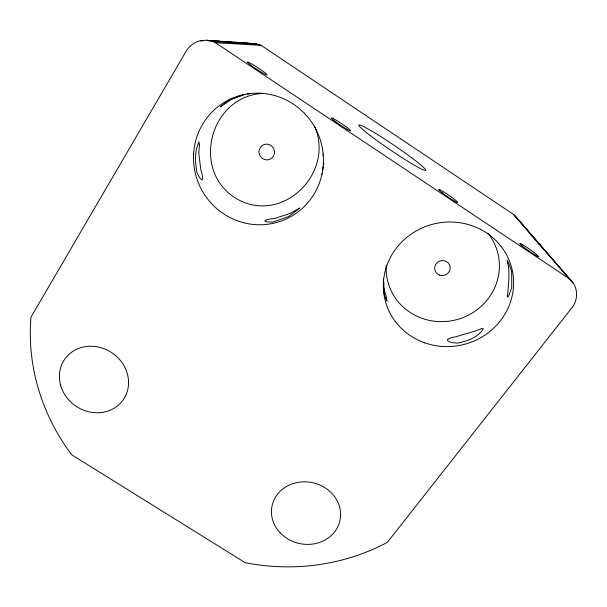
<?xml version="1.0" encoding="UTF-8"?>
<svg xmlns="http://www.w3.org/2000/svg" width="607" height="607" viewBox="0 0 607 607"><rect width="100%" height="100%" fill="white"/><g stroke="black" fill="none" stroke-linecap="round" stroke-linejoin="round"><path stroke-width="0.91" d="M321.938 174.323L321.968 173.716M322.385 171.136L323.159 166.758M323.569 164.482L323.85 162.972M244.704 94.373L231.791 99.116L220.151 106.953L228.968 100.056L243.453 94.722M200.264 40.752C194.194 42.171 188.921 46.261 185.871 51.671L30.987 317.15A211.35 198.679 23.6 0 0 71.709 454.795L245.175 562.689A209.324 196.091 16.9 0 0 387.349 542.362L571.619 308.144C578.016 300.64 578.418 288.613 571.695 281.178L513.788 214.62L261.131 45.35L254.765 43.621L206.388 40.229L200.264 40.752L203.102 40.935M263.347 93.417C210.902 95.451 190.56 168.45 234.454 197.442C280.388 226.752 335.405 174.224 314.555 126.127M252.565 43.651L254.765 43.621M206.388 40.229L212.465 41.435L215.356 42.665L261.131 45.35M212.465 41.435L259.09 44.478M209.461 40.623L256.951 43.901M207.951 40.593L213.527 40.98M216.312 41.17L221.889 41.549M225.607 41.807L231.184 42.187M233.976 42.376L240.478 42.824M242.337 42.953L248.847 43.401M215.356 42.665L567.242 277.353L571.695 281.178M515.297 216.115L545.01 250.653M546.247 252.08L573.448 283.499M513.788 214.62L569.616 279.114M530.518 234.636L532.369 236.783M534.213 238.923L535.442 240.349M537.908 243.202L539.137 244.636M516.572 217.807L517.255 219.036M323.083 153.943L323.205 155.567M383.518 279.463L384.337 294.964A12.853 0.88 72.2 0 0 386.621 300.609L387.016 301.178L386.462 297.711A12.914 0.888 72.2 0 0 384.087 289.676L384.019 288.431M383.427 278.659L383.761 284.691M249.796 93.774A13.422 0.448 -4.9 0 1 247.322 94.024M487.861 233.194A56.808 54.289 -15.8 0 1 459.218 318.918A56.808 54.289 -15.8 0 1 386.249 265.183M508.59 266.799C509.501 277.02 508.4 286.982 507.346 297.043L508.006 296.861L509.114 294.797L511.747 287.551L511.671 271.678A13.104 0.91 72 0 0 508.772 263.408L507.141 260.183L507.156 260.889A13.172 0.918 72 0 0 508.59 266.799M199.422 145.202L198.777 153.298L200.788 169.603A13.324 2.868 70 0 1 202.594 177.381L202.252 179.907L200.553 178.883A13.255 2.838 70 0 1 196.896 172.267C195.143 162.137 194.339 151.363 198.975 141.841L199.422 145.202M447.776 339.48L447.526 340.375L448.232 341.217L449.84 341.969A12.99 3.946 -1.4 0 0 457.853 343.092C467.314 340.891 478.073 337.598 483.271 328.759L482.087 328.433C473.635 332.014 464.742 333.88 456.024 336.794A13.05 3.983 -1.3 0 0 448.952 338.615L447.776 339.48M299.714 208.08L288.704 216.509L272.968 222.063A12.975 2.208 -4.9 0 1 265.949 221.669L264.728 220.781L267.217 219.666A13.035 2.231 -4.9 0 1 275.161 218.323L290.305 213.376L299.714 208.08M424.627 342.803A65.321 62.111 -13.9 0 0 512.9 273.628A65.321 62.111 -13.9 0 0 407.919 236.48A65.321 62.111 -13.9 0 0 424.627 342.803M193.587 154.125A66.133 64.645 62 0 0 287.824 218.224A66.133 64.645 62 0 0 293.993 104.548A66.133 64.645 62 0 0 193.587 154.125M60.563 385.104A35.585 32.186 33.6 0 0 118.411 405.112A35.585 32.186 33.6 0 0 102.924 348.304A35.585 32.186 33.6 0 0 60.563 385.104M280.115 532.771A34.743 31.124 12 0 0 338.835 524.357A34.743 31.124 12 0 0 299.137 482.201A34.743 31.124 12 0 0 280.115 532.771M251.177 65.442A11.768 0.964 33.3 0 0 266.959 74.949A11.768 0.964 33.3 0 0 253.445 64.949A11.768 0.964 33.3 0 0 251.177 65.442M334.017 120.558A11.541 0.956 33.8 0 0 350.201 130.824A11.541 0.956 33.8 0 0 338.782 121.81A11.541 0.956 33.8 0 0 334.017 120.558M522.119 245.896A11.518 0.91 34.9 0 0 538.136 256.564A11.518 0.91 34.9 0 0 527.149 247.55A11.518 0.91 34.9 0 0 522.119 245.896M442.291 192.836A11.442 0.933 34.5 0 0 457.549 202.488A11.442 0.933 34.5 0 0 444.779 192.586A11.442 0.933 34.5 0 0 442.291 192.836M370.255 135.566A40.464 2.959 34.1 0 0 425.249 170.491A40.464 2.959 34.1 0 0 381.477 137.045A40.464 2.959 34.1 0 0 370.255 135.566M259.348 149.519A7.914 7.747 66.1 0 0 268.446 159.732A7.914 7.747 66.1 0 0 272.497 146.773A7.914 7.747 66.1 0 0 259.348 149.519M439.688 275.13A7.823 7.474 -15.7 0 0 450.106 266.64A7.823 7.474 -15.7 0 0 437.465 262.376A7.823 7.474 -15.7 0 0 439.688 275.13"/></g></svg>
